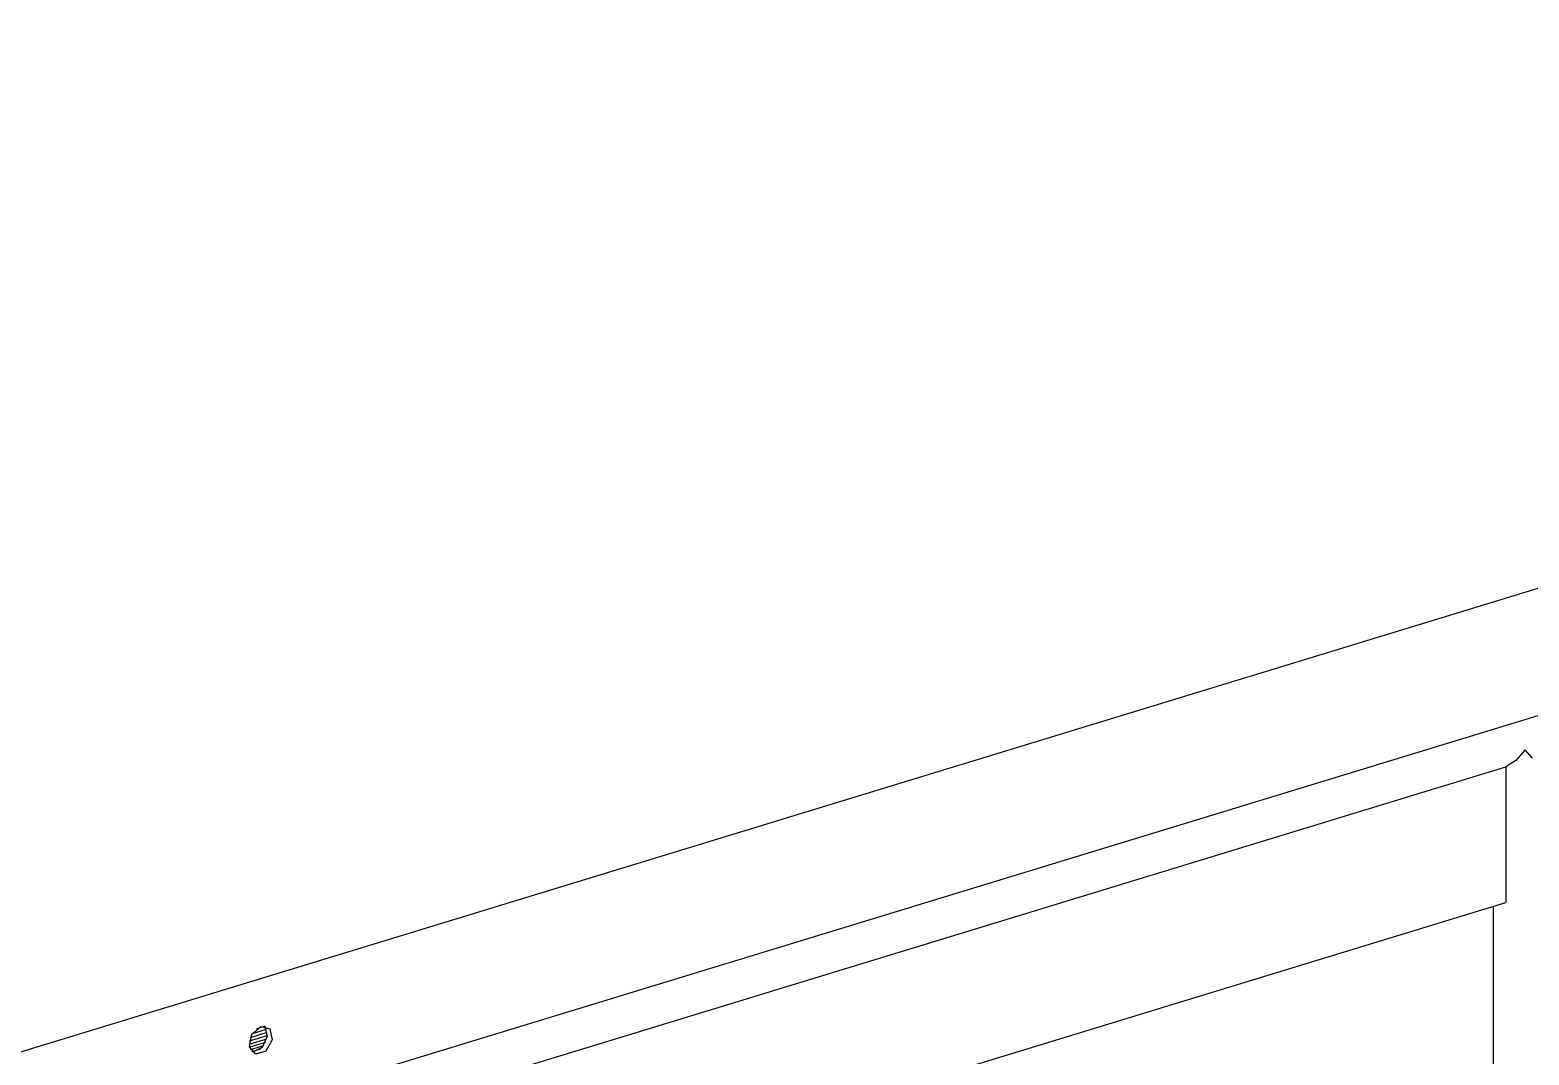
# Model space of a CAD drawing. Extents: x 594 to 813, y 174 to 240.
# Drawn here: x 735.599 to 736.761, y 231.719 to 232.514 of the extents above; entities that cross this region are included whole.
import ezdxf

# ---------------------------------------------------------------- set-up
doc = ezdxf.new("R2010")
doc.units = 0
doc.header["$MEASUREMENT"] = 0
doc.layers.add('AC.REF(S). PIPING', color=3, linetype='CONTINUOUS', lineweight=30)
doc.layers.add('LG-AIRCON', color=3, linetype='CONTINUOUS')

# ---------------------------------------------------------------- blocks, each defined once
blk = doc.blocks.new('B1-Low Static-Isometric')
at = {"layer": 'LG-AIRCON', "color": 254, "linetype": 'Continuous'}
for p, q in [((4803.82, 4620.49), (4317.52, 4471.91)), ((4562.48, 4542.65), (4563.18, 4543.26)), ((4563.18, 4543.26), (4563.87, 4543.07)), ((4563.45, 4543.3), (4563.67, 4542.5)), ((4563.87, 4543.07), (4564.05, 4542.22)), ((4562.3, 4541.69), (4562.48, 4542.65)), ((4562.79, 4541.11), (4562.3, 4541.69)), ((4563.67, 4542.5), (4563.27, 4541.62)), ((4564.05, 4542.22), (4563.56, 4541.35)), ((4563.27, 4541.62), (4562.52, 4541.27)), ((4563.56, 4541.35), (4562.79, 4541.11))]:
    blk.add_line(p, q, dxfattribs=at)
at = {"layer": 'LG-AIRCON', "color": 3, "linetype": 'Continuous'}
for p, q in [((4687.14, 4574.99), (4406.56, 4489.27)), ((4660.43, 4563.87), (4659.64, 4563.38)), ((4661.15, 4564.7), (4660.43, 4563.87)), ((4661.72, 4564.05), (4661.15, 4564.7)), ((4545.56, 4528.53), (4659.64, 4563.38)), ((4659.64, 4563.38), (4659.64, 4552.87)), ((4545.56, 4518.01), (4659.64, 4552.87)), ((4658.65, 4552.56), (4658.65, 4461.11))]:
    blk.add_line(p, q, dxfattribs=at)
at = {"layer": 'LG-AIRCON', "color": 252, "linetype": 'Continuous'}
for p, q in [((4562.37, 4542.41), (4563.67, 4542.81)), ((4562.52, 4542.72), (4563.61, 4543.05)), ((4562.84, 4543.08), (4563.47, 4543.27)), ((4562.28, 4541.89), (4563.64, 4542.3)), ((4562.3, 4542.14), (4563.68, 4542.56)), ((4562.31, 4541.67), (4563.55, 4542.05)), ((4562.37, 4541.48), (4563.41, 4541.79)), ((4562.48, 4541.32), (4563.18, 4541.53))]:
    blk.add_line(p, q, dxfattribs=at)
blk = doc.blocks.new('A$C66FF4859')
at = {"layer": 'LG-AIRCON'}
blk.add_blockref('B1-Low Static-Isometric', (-9043.26, -2648.87), dxfattribs=at)

msp = doc.modelspace()

# ---------------------------------------------------------------- block references
at = {"layer": 'AC.REF(S). PIPING', "linetype": 'Continuous', "xscale": 0.0099999999999909, "yscale": 0.0099999999999909, "zscale": 0.0099999999999909}
msp.add_blockref('A$C66FF4859', (780.5791, 212.7973), dxfattribs=at)

doc.saveas('drawing.dxf')
